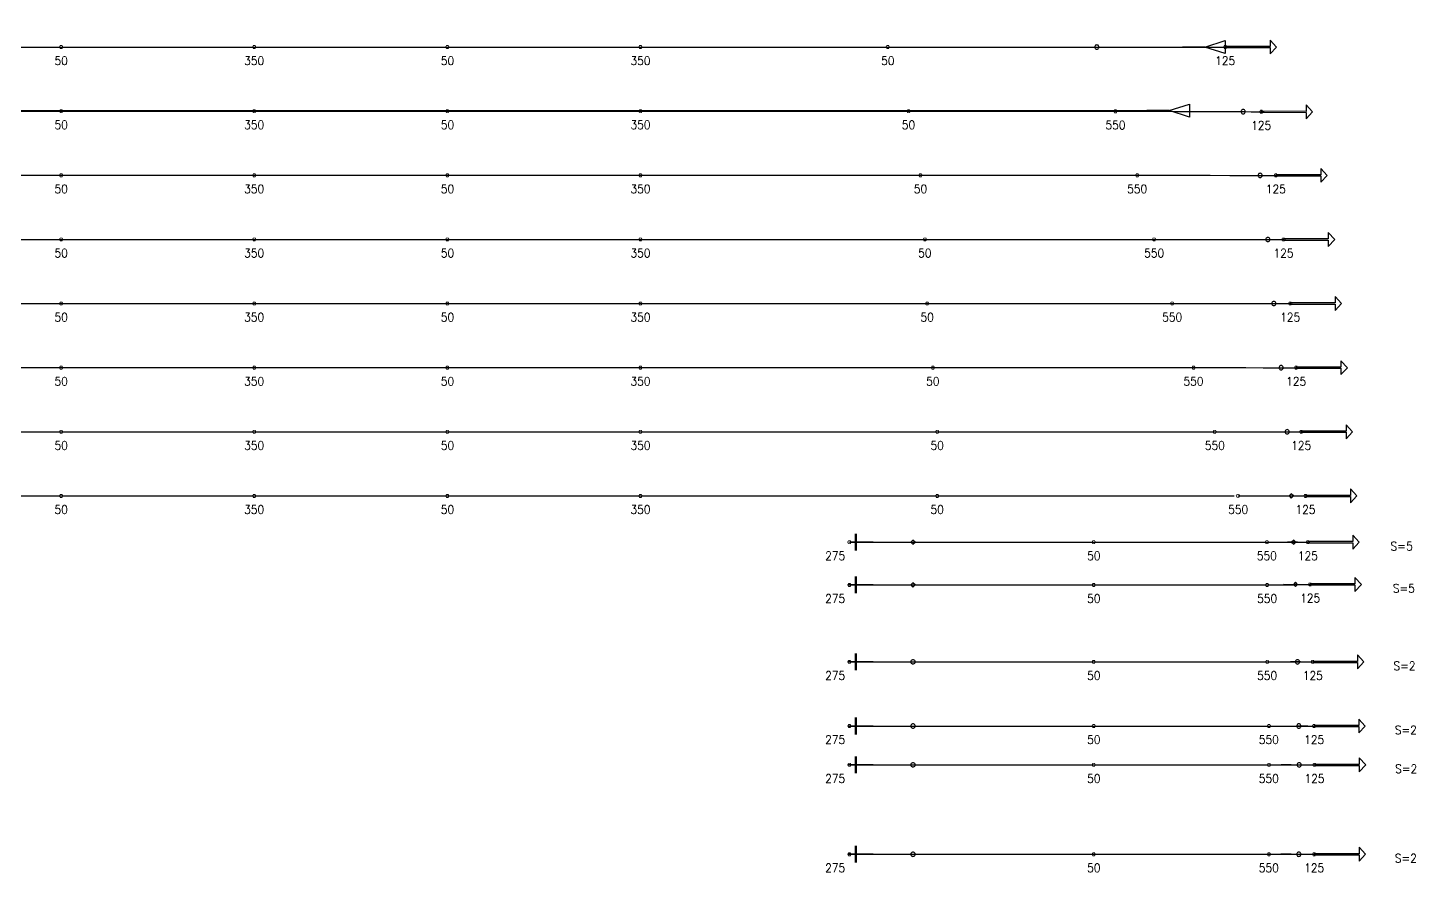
# Model space of a CAD drawing. Header units: millimetres. Extents: x -179076 to 505271, y -18667 to 119516.
# Drawn here: x 316787 to 349272, y 56198 to 75951 of the extents above; entities that cross this region are included whole.
import ezdxf
from ezdxf.enums import TextEntityAlignment as Align

# ---------------------------------------------------------------- set-up
doc = ezdxf.new("R2010")
doc.units = ezdxf.units.MM
doc.layers.get('0').update_dxf_attribs({"lineweight": 20})
doc.layers.add('ARES_TAG', color=3, linetype='Continuous')
doc.layers.add('NDC_S_TENDON', color=10, linetype='Continuous')
doc.layers.add('Current_plane_Tendon', color=7, linetype='Continuous', true_color=0xab0000)
doc.layers.add('NDC_LCAP', color=87, linetype='Continuous', plot=False)
doc.layers.add('NDC_S_SYMBOL', color=1, linetype='Continuous', lineweight=15)
doc.styles.add('ARES_BIGTEXT', font='VHARIALN.TTF')
doc.styles.add('ARES_ROMANS_0.36', font='romans.shx', dxfattribs={"width": 0.36, "bigfont": 'vns.shx'})
doc.styles.get("Standard").update_dxf_attribs({"font": 'arial.ttf'})

# ---------------------------------------------------------------- blocks, each defined once
blk = doc.blocks.new('1111234')
at = {"layer": 'Current_plane_Tendon', "color": 14, "linetype": 'Continuous', "true_color": 0xab0000}
for points, elevation in [([(442304, 334304, 20, 20, 0), (442284, 334338, 20, 20, 0), (442244, 334338, 20, 20, 0), (442224, 334304, 20, 20, 0), (442244, 334269, 20, 20, 0), (442284, 334269, 20, 20, 0)], -20), ([(446822, 334304, 20, 20, 0), (446802, 334338, 20, 20, 0), (446762, 334338, 20, 20, 0), (446742, 334304, 20, 20, 0), (446762, 334269, 20, 20, 0), (446802, 334269, 20, 20, 0)], 130), ([(451340, 334304, 20, 20, 0), (451320, 334338, 20, 20, 0), (451280, 334338, 20, 20, 0), (451260, 334304, 20, 20, 0), (451280, 334269, 20, 20, 0), (451320, 334269, 20, 20, 0)], -20), ([(455857, 334304, 20, 20, 0), (455837, 334338, 20, 20, 0), (455797, 334338, 20, 20, 0), (455777, 334304, 20, 20, 0), (455797, 334269, 20, 20, 0), (455837, 334269, 20, 20, 0)], 130), ([(461643, 334304, 20, 20, 0), (461623, 334338, 20, 20, 0), (461583, 334338, 20, 20, 0), (461563, 334304, 20, 20, 0), (461583, 334269, 20, 20, 0), (461623, 334269, 20, 20, 0)], -20), ([(469540, 334304, 20, 20, 0), (469520, 334339, 20, 20, 0), (469480, 334339, 20, 20, 0), (469460, 334304, 20, 20, 0), (469480, 334269, 20, 20, 0), (469520, 334269, 20, 20, 0)], 64), ([(442304, 332804, 20, 20, 0), (442284, 332838, 20, 20, 0), (442244, 332838, 20, 20, 0), (442224, 332804, 20, 20, 0), (442244, 332769, 20, 20, 0), (442284, 332769, 20, 20, 0)], -20), ([(446822, 332804, 20, 20, 0), (446802, 332838, 20, 20, 0), (446762, 332838, 20, 20, 0), (446742, 332804, 20, 20, 0), (446762, 332769, 20, 20, 0), (446802, 332769, 20, 20, 0)], 130), ([(451340, 332804, 20, 20, 0), (451320, 332838, 20, 20, 0), (451280, 332838, 20, 20, 0), (451260, 332804, 20, 20, 0), (451280, 332769, 20, 20, 0), (451320, 332769, 20, 20, 0)], -20), ([(455857, 332804, 20, 20, 0), (455837, 332838, 20, 20, 0), (455797, 332838, 20, 20, 0), (455777, 332804, 20, 20, 0), (455797, 332769, 20, 20, 0), (455837, 332769, 20, 20, 0)], 130), ([(462131, 332802, 20, 20, 0), (462111, 332836, 20, 20, 0), (462071, 332836, 20, 20, 0), (462051, 332802, 20, 20, 0), (462071, 332767, 20, 20, 0), (462111, 332767, 20, 20, 0)], -20), ([(466970, 332799, 20, 20, 0), (466950, 332834, 20, 20, 0), (466910, 332834, 20, 20, 0), (466890, 332799, 20, 20, 0), (466910, 332765, 20, 20, 0), (466950, 332765, 20, 20, 0)], 130), ([(470384, 332790, 20, 20, 0), (470364, 332825, 20, 20, 0), (470324, 332825, 20, 20, 0), (470304, 332790, 20, 20, 0), (470324, 332756, 20, 20, 0), (470364, 332756, 20, 20, 0)], 61), ([(442304, 331304, 20, 20, 0), (442284, 331338, 20, 20, 0), (442244, 331338, 20, 20, 0), (442224, 331304, 20, 20, 0), (442244, 331269, 20, 20, 0), (442284, 331269, 20, 20, 0)], -20), ([(446822, 331304, 20, 20, 0), (446802, 331338, 20, 20, 0), (446762, 331338, 20, 20, 0), (446742, 331304, 20, 20, 0), (446762, 331269, 20, 20, 0), (446802, 331269, 20, 20, 0)], 130), ([(451340, 331304, 20, 20, 0), (451320, 331338, 20, 20, 0), (451280, 331338, 20, 20, 0), (451260, 331304, 20, 20, 0), (451280, 331269, 20, 20, 0), (451320, 331269, 20, 20, 0)], -20), ([(455857, 331304, 20, 20, 0), (455837, 331338, 20, 20, 0), (455797, 331338, 20, 20, 0), (455777, 331304, 20, 20, 0), (455797, 331269, 20, 20, 0), (455837, 331269, 20, 20, 0)], 130), ([(462409, 331304, 20, 20, 0), (462389, 331338, 20, 20, 0), (462349, 331338, 20, 20, 0), (462329, 331304, 20, 20, 0), (462349, 331269, 20, 20, 0), (462389, 331269, 20, 20, 0)], -20), ([(467480, 331304, 20, 20, 0), (467460, 331338, 20, 20, 0), (467420, 331338, 20, 20, 0), (467400, 331304, 20, 20, 0), (467420, 331269, 20, 20, 0), (467460, 331269, 20, 20, 0)], 134), ([(470723, 331302, 20, 20, 0), (470703, 331336, 20, 20, 0), (470663, 331336, 20, 20, 0), (470643, 331302, 20, 20, 0), (470663, 331267, 20, 20, 0), (470703, 331267, 20, 20, 0)], 59), ([(442304, 329804, 20, 20, 0), (442284, 329838, 20, 20, 0), (442244, 329838, 20, 20, 0), (442224, 329804, 20, 20, 0), (442244, 329769, 20, 20, 0), (442284, 329769, 20, 20, 0)], -20), ([(446822, 329804, 20, 20, 0), (446802, 329838, 20, 20, 0), (446762, 329838, 20, 20, 0), (446742, 329804, 20, 20, 0), (446762, 329769, 20, 20, 0), (446802, 329769, 20, 20, 0)], 130), ([(451340, 329804, 20, 20, 0), (451320, 329838, 20, 20, 0), (451280, 329838, 20, 20, 0), (451260, 329804, 20, 20, 0), (451280, 329769, 20, 20, 0), (451320, 329769, 20, 20, 0)], -20), ([(455857, 329804, 20, 20, 0), (455837, 329838, 20, 20, 0), (455797, 329838, 20, 20, 0), (455777, 329804, 20, 20, 0), (455797, 329769, 20, 20, 0), (455837, 329769, 20, 20, 0)], 130), ([(462514, 329804, 20, 20, 0), (462494, 329838, 20, 20, 0), (462454, 329838, 20, 20, 0), (462434, 329804, 20, 20, 0), (462454, 329769, 20, 20, 0), (462494, 329769, 20, 20, 0)], -20), ([(467874, 329804, 20, 20, 0), (467854, 329838, 20, 20, 0), (467814, 329838, 20, 20, 0), (467794, 329804, 20, 20, 0), (467814, 329769, 20, 20, 0), (467854, 329769, 20, 20, 0)], 133), ([(470901, 329802, 20, 20, 0), (470881, 329837, 20, 20, 0), (470841, 329837, 20, 20, 0), (470821, 329802, 20, 20, 0), (470841, 329767, 20, 20, 0), (470881, 329767, 20, 20, 0)], 58), ([(442304, 328304, 20, 20, 0), (442284, 328338, 20, 20, 0), (442244, 328338, 20, 20, 0), (442224, 328304, 20, 20, 0), (442244, 328269, 20, 20, 0), (442284, 328269, 20, 20, 0)], -20), ([(446822, 328304, 20, 20, 0), (446802, 328338, 20, 20, 0), (446762, 328338, 20, 20, 0), (446742, 328304, 20, 20, 0), (446762, 328269, 20, 20, 0), (446802, 328269, 20, 20, 0)], 130), ([(451340, 328304, 20, 20, 0), (451320, 328338, 20, 20, 0), (451280, 328338, 20, 20, 0), (451260, 328304, 20, 20, 0), (451280, 328269, 20, 20, 0), (451320, 328269, 20, 20, 0)], -20), ([(455857, 328304, 20, 20, 0), (455837, 328338, 20, 20, 0), (455797, 328338, 20, 20, 0), (455777, 328304, 20, 20, 0), (455797, 328269, 20, 20, 0), (455837, 328269, 20, 20, 0)], 130), ([(462565, 328304, 20, 20, 0), (462545, 328338, 20, 20, 0), (462505, 328338, 20, 20, 0), (462485, 328304, 20, 20, 0), (462505, 328269, 20, 20, 0), (462545, 328269, 20, 20, 0)], -20), ([(468297, 328305, 20, 20, 0), (468277, 328339, 20, 20, 0), (468237, 328339, 20, 20, 0), (468217, 328305, 20, 20, 0), (468237, 328270, 20, 20, 0), (468277, 328270, 20, 20, 0)], 255), ([(471059, 328305, 20, 20, 0), (471039, 328340, 20, 20, 0), (470999, 328340, 20, 20, 0), (470979, 328305, 20, 20, 0), (470999, 328271, 20, 20, 0), (471039, 328271, 20, 20, 0)], 180), ([(442304, 326804, 20, 20, 0), (442284, 326838, 20, 20, 0), (442244, 326838, 20, 20, 0), (442224, 326804, 20, 20, 0), (442244, 326769, 20, 20, 0), (442284, 326769, 20, 20, 0)], -20), ([(446822, 326804, 20, 20, 0), (446802, 326838, 20, 20, 0), (446762, 326838, 20, 20, 0), (446742, 326804, 20, 20, 0), (446762, 326769, 20, 20, 0), (446802, 326769, 20, 20, 0)], 130), ([(451340, 326804, 20, 20, 0), (451320, 326838, 20, 20, 0), (451280, 326838, 20, 20, 0), (451260, 326804, 20, 20, 0), (451280, 326769, 20, 20, 0), (451320, 326769, 20, 20, 0)], -20), ([(455857, 326804, 20, 20, 0), (455837, 326838, 20, 20, 0), (455797, 326838, 20, 20, 0), (455777, 326804, 20, 20, 0), (455797, 326769, 20, 20, 0), (455837, 326769, 20, 20, 0)], 130), ([(462700, 326804, 20, 20, 0), (462680, 326838, 20, 20, 0), (462640, 326838, 20, 20, 0), (462620, 326804, 20, 20, 0), (462640, 326769, 20, 20, 0), (462680, 326769, 20, 20, 0)], -20), ([(468799, 326804, 20, 20, 0), (468779, 326838, 20, 20, 0), (468739, 326838, 20, 20, 0), (468719, 326804, 20, 20, 0), (468739, 326769, 20, 20, 0), (468779, 326769, 20, 20, 0)], 133), ([(471198, 326803, 20, 20, 0), (471178, 326838, 20, 20, 0), (471138, 326838, 20, 20, 0), (471118, 326803, 20, 20, 0), (471138, 326768, 20, 20, 0), (471178, 326768, 20, 20, 0)], 58), ([(442304, 325304, 20, 20, 0), (442284, 325338, 20, 20, 0), (442244, 325338, 20, 20, 0), (442224, 325304, 20, 20, 0), (442244, 325269, 20, 20, 0), (442284, 325269, 20, 20, 0)], -20), ([(446822, 325304, 20, 20, 0), (446802, 325338, 20, 20, 0), (446762, 325338, 20, 20, 0), (446742, 325304, 20, 20, 0), (446762, 325269, 20, 20, 0), (446802, 325269, 20, 20, 0)], 130), ([(451340, 325304, 20, 20, 0), (451320, 325338, 20, 20, 0), (451280, 325338, 20, 20, 0), (451260, 325304, 20, 20, 0), (451280, 325269, 20, 20, 0), (451320, 325269, 20, 20, 0)], -20), ([(455857, 325304, 20, 20, 0), (455837, 325338, 20, 20, 0), (455797, 325338, 20, 20, 0), (455777, 325304, 20, 20, 0), (455797, 325269, 20, 20, 0), (455837, 325269, 20, 20, 0)], 130), ([(462802, 325304, 20, 20, 0), (462782, 325338, 20, 20, 0), (462742, 325338, 20, 20, 0), (462722, 325304, 20, 20, 0), (462742, 325269, 20, 20, 0), (462782, 325269, 20, 20, 0)], -20), ([(469293, 325304, 20, 20, 0), (469273, 325338, 20, 20, 0), (469233, 325338, 20, 20, 0), (469213, 325304, 20, 20, 0), (469233, 325269, 20, 20, 0), (469273, 325269, 20, 20, 0)], 132), ([(471318, 325304, 20, 20, 0), (471298, 325338, 20, 20, 0), (471258, 325338, 20, 20, 0), (471238, 325304, 20, 20, 0), (471258, 325269, 20, 20, 0), (471298, 325269, 20, 20, 0)], 57), ([(442304, 323804, 20, 20, 0), (442284, 323838, 20, 20, 0), (442244, 323838, 20, 20, 0), (442224, 323804, 20, 20, 0), (442244, 323769, 20, 20, 0), (442284, 323769, 20, 20, 0)], -170), ([(446822, 323804, 20, 20, 0), (446802, 323838, 20, 20, 0), (446762, 323838, 20, 20, 0), (446742, 323804, 20, 20, 0), (446762, 323769, 20, 20, 0), (446802, 323769, 20, 20, 0)], 130), ([(451340, 323804, 20, 20, 0), (451320, 323838, 20, 20, 0), (451280, 323838, 20, 20, 0), (451260, 323804, 20, 20, 0), (451280, 323769, 20, 20, 0), (451320, 323769, 20, 20, 0)], -170), ([(455857, 323804, 20, 20, 0), (455837, 323838, 20, 20, 0), (455797, 323838, 20, 20, 0), (455777, 323804, 20, 20, 0), (455797, 323769, 20, 20, 0), (455837, 323769, 20, 20, 0)], 130), ([(462802, 323804, 20, 20, 0), (462782, 323838, 20, 20, 0), (462742, 323838, 20, 20, 0), (462722, 323804, 20, 20, 0), (462742, 323769, 20, 20, 0), (462782, 323769, 20, 20, 0)], -20), ([(469839, 323806, 20, 20, 0), (469819, 323840, 20, 20, 0), (469779, 323840, 20, 20, 0), (469759, 323806, 20, 20, 0), (469779, 323771, 20, 20, 0), (469819, 323771, 20, 20, 0)], 255), ([(471418, 323804, 20, 20, 0), (471398, 323839, 20, 20, 0), (471358, 323839, 20, 20, 0), (471338, 323804, 20, 20, 0), (471358, 323769, 20, 20, 0), (471398, 323769, 20, 20, 0)], 180), ([(460747, 322722, 20, 20, 0), (460727, 322756, 20, 20, 0), (460687, 322756, 20, 20, 0), (460667, 322722, 20, 20, 0), (460687, 322687, 20, 20, 0), (460727, 322687, 20, 20, 0)], 55), ([(466462, 322722, 20, 20, 0), (466442, 322756, 20, 20, 0), (466402, 322756, 20, 20, 0), (466382, 322722, 20, 20, 0), (466402, 322687, 20, 20, 0), (466442, 322687, 20, 20, 0)], -170), ([(470515, 322722, 20, 20, 0), (470495, 322756, 20, 20, 0), (470455, 322756, 20, 20, 0), (470435, 322722, 20, 20, 0), (470455, 322687, 20, 20, 0), (470495, 322687, 20, 20, 0)], 135), ([(471472, 322722, 20, 20, 0), (471452, 322756, 20, 20, 0), (471412, 322756, 20, 20, 0), (471392, 322722, 20, 20, 0), (471412, 322687, 20, 20, 0), (471452, 322687, 20, 20, 0)], 60), ([(460747, 321722, 20, 20, 0), (460727, 321756, 20, 20, 0), (460687, 321756, 20, 20, 0), (460667, 321722, 20, 20, 0), (460687, 321687, 20, 20, 0), (460727, 321687, 20, 20, 0)], 55), ([(466462, 321722, 20, 20, 0), (466442, 321756, 20, 20, 0), (466402, 321756, 20, 20, 0), (466382, 321722, 20, 20, 0), (466402, 321687, 20, 20, 0), (466442, 321687, 20, 20, 0)], -20), ([(470519, 321722, 20, 20, 0), (470499, 321756, 20, 20, 0), (470459, 321756, 20, 20, 0), (470439, 321722, 20, 20, 0), (470459, 321687, 20, 20, 0), (470499, 321687, 20, 20, 0)], 135), ([(471524, 321734, 20, 20, 0), (471504, 321768, 20, 20, 0), (471464, 321768, 20, 20, 0), (471444, 321734, 20, 20, 0), (471464, 321699, 20, 20, 0), (471504, 321699, 20, 20, 0)], 60), ([(460747, 319922, 20, 20, 0), (460727, 319956, 20, 20, 0), (460687, 319956, 20, 20, 0), (460667, 319922, 20, 20, 0), (460687, 319887, 20, 20, 0), (460727, 319887, 20, 20, 0)], 55), ([(466462, 319922, 20, 20, 0), (466442, 319956, 20, 20, 0), (466402, 319956, 20, 20, 0), (466382, 319922, 20, 20, 0), (466402, 319887, 20, 20, 0), (466442, 319887, 20, 20, 0)], -20), ([(470523, 319922, 20, 20, 0), (470503, 319957, 20, 20, 0), (470463, 319957, 20, 20, 0), (470443, 319922, 20, 20, 0), (470463, 319887, 20, 20, 0), (470503, 319887, 20, 20, 0)], 130), ([(471586, 319922, 20, 20, 0), (471566, 319957, 20, 20, 0), (471526, 319957, 20, 20, 0), (471506, 319922, 20, 20, 0), (471526, 319887, 20, 20, 0), (471566, 319887, 20, 20, 0)], 55), ([(460747, 318422, 20, 20, 0), (460727, 318456, 20, 20, 0), (460687, 318456, 20, 20, 0), (460667, 318422, 20, 20, 0), (460687, 318387, 20, 20, 0), (460727, 318387, 20, 20, 0)], 55), ([(466462, 318422, 20, 20, 0), (466442, 318456, 20, 20, 0), (466402, 318456, 20, 20, 0), (466382, 318422, 20, 20, 0), (466402, 318387, 20, 20, 0), (466442, 318387, 20, 20, 0)], -20), ([(470563, 318422, 20, 20, 0), (470543, 318456, 20, 20, 0), (470503, 318456, 20, 20, 0), (470483, 318422, 20, 20, 0), (470503, 318387, 20, 20, 0), (470543, 318387, 20, 20, 0)], 130), ([(471617, 318422, 20, 20, 0), (471597, 318456, 20, 20, 0), (471557, 318456, 20, 20, 0), (471537, 318422, 20, 20, 0), (471557, 318387, 20, 20, 0), (471597, 318387, 20, 20, 0)], 55), ([(460747, 317513, 20, 20, 0), (460727, 317548, 20, 20, 0), (460687, 317548, 20, 20, 0), (460667, 317513, 20, 20, 0), (460687, 317479, 20, 20, 0), (460727, 317479, 20, 20, 0)], 55), ([(466462, 317513, 20, 20, 0), (466442, 317548, 20, 20, 0), (466402, 317548, 20, 20, 0), (466382, 317513, 20, 20, 0), (466402, 317479, 20, 20, 0), (466442, 317479, 20, 20, 0)], -20), ([(470563, 317513, 20, 20, 0), (470543, 317548, 20, 20, 0), (470503, 317548, 20, 20, 0), (470483, 317513, 20, 20, 0), (470503, 317479, 20, 20, 0), (470543, 317479, 20, 20, 0)], 130), ([(471626, 317513, 20, 20, 0), (471606, 317548, 20, 20, 0), (471566, 317548, 20, 20, 0), (471546, 317513, 20, 20, 0), (471566, 317479, 20, 20, 0), (471606, 317479, 20, 20, 0)], 55), ([(460747, 315422, 20, 20, 0), (460727, 315456, 20, 20, 0), (460687, 315456, 20, 20, 0), (460667, 315422, 20, 20, 0), (460687, 315387, 20, 20, 0), (460727, 315387, 20, 20, 0)], 55), ([(466462, 315422, 20, 20, 0), (466442, 315456, 20, 20, 0), (466402, 315456, 20, 20, 0), (466382, 315422, 20, 20, 0), (466402, 315387, 20, 20, 0), (466442, 315387, 20, 20, 0)], -20), ([(470563, 315422, 20, 20, 0), (470543, 315456, 20, 20, 0), (470503, 315456, 20, 20, 0), (470483, 315422, 20, 20, 0), (470503, 315387, 20, 20, 0), (470543, 315387, 20, 20, 0)], 130), ([(471620, 315422, 20, 20, 0), (471600, 315456, 20, 20, 0), (471560, 315456, 20, 20, 0), (471540, 315422, 20, 20, 0), (471560, 315387, 20, 20, 0), (471600, 315387, 20, 20, 0)], 55)]:
    blk.add_lwpolyline(points, format="xyseb", close=True, dxfattribs=dict(at, elevation=elevation))
for points, elevation in [([(466544, 334304), (466541, 334319), (466534, 334333), (466523, 334344), (466509, 334351), (466494, 334354), (466478, 334351), (466464, 334344), (466453, 334333), (466446, 334319), (466444, 334304), (466446, 334288), (466453, 334274), (466464, 334263), (466478, 334256), (466494, 334254), (466509, 334256), (466523, 334263), (466534, 334274), (466541, 334288), (466544, 334304)], 189), ([(469500, 334292), (470550, 334292), (470550, 334142), (470700, 334304), (470550, 334466), (470550, 334316), (469500, 334316)], 64), ([(469967, 332792), (469965, 332808), (469958, 332822), (469947, 332833), (469933, 332840), (469917, 332842), (469902, 332840), (469888, 332833), (469877, 332822), (469870, 332808), (469867, 332792), (469870, 332777), (469877, 332763), (469888, 332752), (469902, 332745), (469917, 332742), (469933, 332745), (469947, 332752), (469958, 332763), (469965, 332777), (469967, 332792)], 186), ([(470344, 332778), (471394, 332774), (471394, 332624), (471544, 332785), (471395, 332948), (471394, 332798), (470344, 332802)], 61), ([(470364, 331302), (470362, 331317), (470355, 331331), (470343, 331342), (470330, 331349), (470314, 331352), (470299, 331349), (470285, 331342), (470274, 331331), (470267, 331317), (470264, 331302), (470267, 331286), (470274, 331272), (470285, 331261), (470299, 331254), (470314, 331252), (470330, 331254), (470343, 331261), (470355, 331272), (470362, 331286), (470364, 331302)], 184), ([(470683, 331290), (471733, 331290), (471733, 331140), (471883, 331302), (471733, 331464), (471733, 331314), (470683, 331314)], 59), ([(470548, 329802), (470546, 329817), (470539, 329831), (470528, 329842), (470514, 329850), (470498, 329852), (470483, 329850), (470469, 329842), (470458, 329831), (470451, 329817), (470448, 329802), (470451, 329787), (470458, 329773), (470469, 329762), (470483, 329754), (470498, 329752), (470514, 329754), (470528, 329762), (470539, 329773), (470546, 329787), (470548, 329802)], 183), ([(470861, 329790), (471911, 329790), (471911, 329640), (472061, 329802), (471911, 329964), (471911, 329814), (470861, 329814)], 58), ([(471019, 328293), (472069, 328293), (472069, 328143), (472219, 328305), (472069, 328467), (472069, 328317), (471019, 328317)], 180), ([(470685, 328305), (470683, 328321), (470676, 328335), (470665, 328346), (470651, 328353), (470635, 328355), (470620, 328353), (470606, 328346), (470595, 328335), (470588, 328321), (470585, 328305), (470588, 328290), (470595, 328276), (470606, 328265), (470620, 328258), (470635, 328255), (470651, 328258), (470665, 328265), (470676, 328276), (470683, 328290), (470685, 328305)], 305), ([(470856, 326803), (470854, 326818), (470847, 326832), (470835, 326843), (470822, 326851), (470806, 326853), (470791, 326851), (470777, 326843), (470766, 326832), (470759, 326818), (470756, 326803), (470759, 326788), (470766, 326774), (470777, 326763), (470791, 326755), (470806, 326753), (470822, 326755), (470835, 326763), (470847, 326774), (470854, 326788), (470856, 326803)], 183), ([(471158, 326791), (472208, 326791), (472208, 326641), (472358, 326803), (472208, 326965), (472208, 326815), (471158, 326815)], 58), ([(470996, 325304), (470994, 325319), (470987, 325333), (470976, 325344), (470962, 325351), (470946, 325354), (470931, 325351), (470917, 325344), (470906, 325333), (470899, 325319), (470896, 325304), (470899, 325288), (470906, 325274), (470917, 325263), (470931, 325256), (470946, 325254), (470962, 325256), (470976, 325263), (470987, 325274), (470994, 325288), (470996, 325304)], 182), ([(471278, 325292), (472328, 325292), (472328, 325142), (472478, 325304), (472328, 325466), (472328, 325316), (471278, 325316)], 57), ([(471378, 323792), (472428, 323792), (472428, 323642), (472578, 323804), (472428, 323966), (472428, 323816), (471378, 323816)], 180), ([(471096, 323804), (471046, 323854), (470996, 323804), (471046, 323754), (471096, 323804)], 305), ([(462244, 322722), (462194, 322772), (462144, 322722), (462194, 322672), (462244, 322722)], 180), ([(471153, 322722), (471103, 322772), (471053, 322722), (471103, 322672), (471153, 322722)], 185), ([(471432, 322710), (472482, 322710), (472482, 322560), (472632, 322722), (472482, 322884), (472482, 322734), (471432, 322734)], 60), ([(462244, 321722), (462194, 321772), (462144, 321722), (462194, 321672), (462244, 321722)], 180), ([(471193, 321734), (471143, 321784), (471093, 321734), (471143, 321684), (471193, 321734)], 185), ([(471484, 321722), (472534, 321722), (472534, 321572), (472684, 321734), (472534, 321896), (472534, 321746), (471484, 321746)], 60), ([(471546, 319910), (472596, 319910), (472596, 319760), (472746, 319922), (472596, 320084), (472596, 319934), (471546, 319934)], 55), ([(462244, 319922), (462242, 319937), (462235, 319951), (462223, 319962), (462210, 319969), (462194, 319972), (462179, 319969), (462165, 319962), (462154, 319951), (462147, 319937), (462144, 319922), (462147, 319906), (462154, 319892), (462165, 319881), (462179, 319874), (462194, 319872), (462210, 319874), (462223, 319881), (462235, 319892), (462242, 319906), (462244, 319922)], 180), ([(471239, 319922), (471237, 319937), (471229, 319951), (471218, 319962), (471204, 319969), (471189, 319972), (471174, 319969), (471160, 319962), (471149, 319951), (471141, 319937), (471139, 319922), (471141, 319906), (471149, 319893), (471160, 319881), (471174, 319874), (471189, 319872), (471204, 319874), (471218, 319881), (471229, 319893), (471237, 319906), (471239, 319922)], 180), ([(462244, 318422), (462242, 318437), (462235, 318451), (462223, 318462), (462210, 318469), (462194, 318472), (462179, 318469), (462165, 318462), (462154, 318451), (462147, 318437), (462144, 318422), (462147, 318406), (462154, 318392), (462165, 318381), (462179, 318374), (462194, 318372), (462210, 318374), (462223, 318381), (462235, 318392), (462242, 318406), (462244, 318422)], 180), ([(471269, 318422), (471267, 318437), (471260, 318451), (471249, 318462), (471235, 318469), (471219, 318472), (471204, 318469), (471190, 318462), (471179, 318451), (471172, 318437), (471169, 318422), (471172, 318406), (471179, 318392), (471190, 318381), (471204, 318374), (471219, 318372), (471235, 318374), (471249, 318381), (471260, 318392), (471267, 318406), (471269, 318422)], 180), ([(471577, 318410), (472627, 318410), (472627, 318260), (472777, 318422), (472627, 318584), (472627, 318434), (471577, 318434)], 55), ([(462244, 317513), (462242, 317529), (462235, 317543), (462223, 317554), (462210, 317561), (462194, 317563), (462179, 317561), (462165, 317554), (462154, 317543), (462147, 317529), (462144, 317513), (462147, 317498), (462154, 317484), (462165, 317473), (462179, 317466), (462194, 317463), (462210, 317466), (462223, 317473), (462235, 317484), (462242, 317498), (462244, 317513)], 180), ([(471279, 317513), (471276, 317529), (471269, 317543), (471258, 317554), (471244, 317561), (471229, 317563), (471213, 317561), (471199, 317554), (471188, 317543), (471181, 317529), (471179, 317513), (471181, 317498), (471188, 317484), (471199, 317473), (471213, 317466), (471229, 317463), (471244, 317466), (471258, 317473), (471269, 317484), (471276, 317498), (471279, 317513)], 180), ([(471586, 317501), (472636, 317501), (472636, 317351), (472786, 317513), (472636, 317675), (472636, 317525), (471586, 317525)], 55), ([(462244, 315422), (462242, 315437), (462235, 315451), (462223, 315462), (462210, 315469), (462194, 315472), (462179, 315469), (462165, 315462), (462154, 315451), (462147, 315437), (462144, 315422), (462147, 315406), (462154, 315392), (462165, 315381), (462179, 315374), (462194, 315372), (462210, 315374), (462223, 315381), (462235, 315392), (462242, 315406), (462244, 315422)], 180), ([(471273, 315422), (471270, 315437), (471263, 315451), (471252, 315462), (471238, 315469), (471223, 315472), (471207, 315469), (471193, 315462), (471182, 315451), (471175, 315437), (471173, 315422), (471175, 315406), (471182, 315392), (471193, 315381), (471207, 315374), (471223, 315372), (471238, 315374), (471252, 315381), (471263, 315392), (471270, 315406), (471273, 315422)], 180), ([(471580, 315410), (472630, 315410), (472630, 315260), (472780, 315422), (472630, 315584), (472630, 315434), (471580, 315434)], 55)]:
    blk.add_lwpolyline(points, close=True, dxfattribs=dict(at, elevation=elevation))
at = {"layer": 'Current_plane_Tendon', "color": 14, "linetype": 'Continuous', "true_color": 0xab0000, "elevation": 180}
for points in [[(460857, 322922, 60, 60, 0), (460857, 322522, 60, 60, 0)], [(460857, 321922, 60, 60, 0), (460857, 321522, 60, 60, 0)], [(460857, 320122, 60, 60, 0), (460857, 319722, 60, 60, 0)], [(460857, 318622, 60, 60, 0), (460857, 318222, 60, 60, 0)], [(460857, 317713, 60, 60, 0), (460857, 317313, 60, 60, 0)], [(460857, 315622, 60, 60, 0), (460857, 315222, 60, 60, 0)]]:
    blk.add_lwpolyline(points, format="xyseb", dxfattribs=at)
at = {"layer": 'Current_plane_Tendon', "color": 14, "linetype": 'Continuous', "true_color": 0xab0000}
for points in [[(437747, 334304, 130), (438312, 334304, 125), (438876, 334304, 111), (439441, 334304, 88), (440006, 334304, 55), (440570, 334304, 22), (441135, 334304, -1), (441700, 334304, -15), (442264, 334304, -20), (442829, 334304, -15), (443394, 334304, -1), (443959, 334304, 22), (444523, 334304, 55), (445088, 334304, 88), (445653, 334304, 111), (446217, 334304, 125), (446782, 334304, 130)], [(446782, 334304, 130), (447347, 334304, 125), (447911, 334304, 111), (448476, 334304, 88), (449041, 334304, 55), (449605, 334304, 22), (450170, 334304, -1), (450735, 334304, -15), (451300, 334304, -20), (451864, 334304, -15), (452429, 334304, -1), (452994, 334304, 22), (453558, 334304, 55), (454123, 334304, 88), (454688, 334304, 111), (455252, 334304, 125), (455817, 334304, 130)], [(455817, 334304, 130), (456540, 334304, 125), (457264, 334304, 111), (457987, 334304, 88), (458710, 334304, 55), (459433, 334304, 22), (460157, 334304, -1), (460880, 334304, -15), (461603, 334304, -20), (462327, 334304, -15), (463050, 334304, -1), (463773, 334304, 22), (464496, 334304, 55), (465220, 334304, 88), (465943, 334304, 111), (466666, 334304, 125), (467389, 334304, 130)], [(467389, 334304, 130), (467561, 334304, 129), (467732, 334304, 128), (467903, 334304, 124), (468075, 334304, 120), (468246, 334304, 115), (468418, 334304, 108), (468937, 334304, 215), (469108, 334304, 206), (469280, 334304, 195), (469451, 334304, 184), (469622, 334304, 171)], [(437747, 332804, 130), (438312, 332804, 125), (438876, 332804, 111), (439441, 332804, 88), (440006, 332804, 55), (440570, 332804, 22), (441135, 332804, -1), (441700, 332804, -15), (442264, 332804, -20), (442829, 332804, -15), (443394, 332804, -1), (443959, 332804, 22), (444523, 332804, 55), (445088, 332804, 88), (445653, 332804, 111), (446217, 332804, 125), (446782, 332804, 130)], [(446782, 332804, 130), (447347, 332804, 125), (447911, 332804, 111), (448476, 332804, 88), (449041, 332804, 55), (449605, 332804, 22), (450170, 332804, -1), (450735, 332804, -15), (451300, 332804, -20), (451864, 332804, -15), (452429, 332804, -1), (452994, 332804, 22), (453558, 332804, 55), (454123, 332804, 88), (454688, 332804, 111), (455252, 332804, 125), (455817, 332804, 130)], [(455817, 332804, 130), (456601, 332803, 125), (457386, 332803, 111), (458170, 332803, 88), (458954, 332803, 55), (459738, 332802, 22), (460523, 332802, -1), (461307, 332802, -15), (462091, 332802, -20), (462875, 332801, -15), (463660, 332801, -1), (464444, 332801, 22), (465228, 332800, 55), (466012, 332800, 88), (466797, 332800, 111), (467581, 332800, 125), (468365, 332799, 130)], [(468365, 332799, 130), (468520, 332799, 129), (468676, 332798, 128), (468831, 332797, 124), (468986, 332797, 120), (469482, 332794, 234), (469637, 332794, 227), (469792, 332793, 219), (469947, 332792, 210), (470103, 332791, 199), (470258, 332791, 187), (470413, 332790, 174)], [(437747, 331304, 130), (438312, 331304, 125), (438876, 331304, 111), (439441, 331304, 88), (440006, 331304, 55), (440570, 331304, 22), (441135, 331304, -1), (441700, 331304, -15), (442264, 331304, -20), (442829, 331304, -15), (443394, 331304, -1), (443959, 331304, 22), (444523, 331304, 55), (445088, 331304, 88), (445653, 331304, 111), (446217, 331304, 125), (446782, 331304, 130)], [(446782, 331304, 130), (447347, 331304, 125), (447911, 331304, 111), (448476, 331304, 88), (449041, 331304, 55), (449605, 331304, 22), (450170, 331304, -1), (450735, 331304, -15), (451300, 331304, -20), (451864, 331304, -15), (452429, 331304, -1), (452994, 331304, 22), (453558, 331304, 55), (454123, 331304, 88), (454688, 331304, 111), (455252, 331304, 125), (455817, 331304, 130)], [(455817, 331304, 130), (456636, 331304, 125), (457455, 331304, 111), (458274, 331304, 88), (459093, 331304, 55), (459912, 331304, 22), (460731, 331304, -1), (461550, 331304, -15), (462369, 331304, -20), (463188, 331304, -15), (464008, 331304, -1), (464827, 331304, 22), (465646, 331304, 55), (466465, 331304, 88), (467284, 331304, 111), (468103, 331304, 125), (468922, 331304, 130)], [(468876, 331304, 134), (469010, 331304, 134), (469144, 331304, 132), (469609, 331302, 249), (469743, 331302, 245), (469877, 331302, 240), (470012, 331302, 233), (470146, 331302, 225), (470280, 331302, 215), (470415, 331302, 205), (470549, 331302, 193), (470683, 331302, 180)], [(437747, 329804, 130), (438312, 329804, 125), (438876, 329804, 111), (439441, 329804, 88), (440006, 329804, 55), (440570, 329804, 22), (441135, 329804, -1), (441700, 329804, -15), (442264, 329804, -20), (442829, 329804, -15), (443394, 329804, -1), (443959, 329804, 22), (444523, 329804, 55), (445088, 329804, 88), (445653, 329804, 111), (446217, 329804, 125), (446782, 329804, 130)], [(446782, 329804, 130), (447347, 329804, 125), (447911, 329804, 111), (448476, 329804, 88), (449041, 329804, 55), (449605, 329804, 22), (450170, 329804, -1), (450735, 329804, -15), (451300, 329804, -20), (451864, 329804, -15), (452429, 329804, -1), (452994, 329804, 22), (453558, 329804, 55), (454123, 329804, 88), (454688, 329804, 111), (455252, 329804, 125), (455817, 329804, 130)], [(455817, 329804, 130), (456649, 329804, 125), (457481, 329804, 111), (458314, 329804, 88), (459146, 329804, 55), (459978, 329804, 22), (460810, 329804, -1), (461642, 329804, -15), (462474, 329804, -20), (463307, 329804, -15), (464139, 329804, -1), (464971, 329804, 22), (465803, 329804, 55), (466635, 329804, 88), (467467, 329804, 111), (468300, 329804, 125), (469132, 329804, 130)], [(469099, 329804, 133), (469231, 329804, 133), (469363, 329804, 131), (469495, 329804, 128), (469627, 329804, 123), (470069, 329802, 240), (470201, 329802, 233), (470333, 329802, 225), (470465, 329802, 215), (470597, 329802, 205), (470729, 329802, 193), (470861, 329802, 180)], [(437747, 328304, 130), (438312, 328304, 125), (438876, 328304, 111), (439441, 328304, 88), (440006, 328304, 55), (440570, 328304, 22), (441135, 328304, -1), (441700, 328304, -15), (442264, 328304, -20), (442829, 328304, -15), (443394, 328304, -1), (443959, 328304, 22), (444523, 328304, 55), (445088, 328304, 88), (445653, 328304, 111), (446217, 328304, 125), (446782, 328304, 130)], [(446782, 328304, 130), (447347, 328304, 125), (447911, 328304, 111), (448476, 328304, 88), (449041, 328304, 55), (449605, 328304, 22), (450170, 328304, -1), (450735, 328304, -15), (451300, 328304, -20), (451864, 328304, -15), (452429, 328304, -1), (452994, 328304, 22), (453558, 328304, 55), (454123, 328304, 88), (454688, 328304, 111), (455252, 328304, 125), (455817, 328304, 130)], [(455817, 328304, 130), (456656, 328304, 125), (457494, 328304, 111), (458332, 328304, 88), (459171, 328304, 55), (460009, 328304, 22), (460848, 328304, -1), (461686, 328304, -15), (462525, 328304, -20), (463363, 328304, -15), (464202, 328304, -1), (465040, 328304, 22), (465879, 328304, 55), (466717, 328304, 88), (467555, 328304, 111), (468394, 328304, 125), (469232, 328304, 130)], [(469191, 328305, 255), (469330, 328305, 254), (469470, 328305, 253), (469610, 328305, 249), (469749, 328305, 245), (469889, 328305, 240), (470321, 328305, 233), (470461, 328305, 225), (470601, 328305, 215), (470740, 328305, 205), (470880, 328305, 193), (471019, 328305, 180)], [(437747, 326804, 130), (438312, 326804, 125), (438876, 326804, 111), (439441, 326804, 88), (440006, 326804, 55), (440570, 326804, 22), (441135, 326804, -1), (441700, 326804, -15), (442264, 326804, -20), (442829, 326804, -15), (443394, 326804, -1), (443959, 326804, 22), (444523, 326804, 55), (445088, 326804, 88), (445653, 326804, 111), (446217, 326804, 125), (446782, 326804, 130)], [(446782, 326804, 130), (447347, 326804, 125), (447911, 326804, 111), (448476, 326804, 88), (449041, 326804, 55), (449605, 326804, 22), (450170, 326804, -1), (450735, 326804, -15), (451300, 326804, -20), (451864, 326804, -15), (452429, 326804, -1), (452994, 326804, 22), (453558, 326804, 55), (454123, 326804, 88), (454688, 326804, 111), (455252, 326804, 125), (455817, 326804, 130)], [(455817, 326804, 130), (456673, 326804, 125), (457528, 326804, 111), (458383, 326804, 88), (459239, 326804, 55), (460094, 326804, 22), (460950, 326804, -1), (461805, 326804, -15), (462660, 326804, -20), (463516, 326804, -15), (464371, 326804, -1), (465227, 326804, 22), (466082, 326804, 55), (466938, 326804, 88), (467793, 326804, 111), (468648, 326804, 125), (469504, 326804, 130)], [(469471, 326804, 133), (469599, 326804, 133), (469727, 326804, 131), (469856, 326804, 128), (469984, 326804, 123), (470390, 326803, 240), (470518, 326803, 233), (470646, 326803, 225), (470774, 326803, 215), (470902, 326803, 205), (471030, 326803, 193), (471158, 326803, 180)], [(437747, 325304, 130), (438312, 325304, 125), (438876, 325304, 111), (439441, 325304, 88), (440006, 325304, 55), (440570, 325304, 22), (441135, 325304, -1), (441700, 325304, -15), (442264, 325304, -20), (442829, 325304, -15), (443394, 325304, -1), (443959, 325304, 22), (444523, 325304, 55), (445088, 325304, 88), (445653, 325304, 111), (446217, 325304, 125), (446782, 325304, 130)], [(446782, 325304, 130), (447347, 325304, 125), (447911, 325304, 111), (448476, 325304, 88), (449041, 325304, 55), (449605, 325304, 22), (450170, 325304, -1), (450735, 325304, -15), (451300, 325304, -20), (451864, 325304, -15), (452429, 325304, -1), (452994, 325304, 22), (453558, 325304, 55), (454123, 325304, 88), (454688, 325304, 111), (455252, 325304, 125), (455817, 325304, 130)], [(455817, 325304, 130), (456685, 325304, 125), (457553, 325304, 111), (458422, 325304, 88), (459290, 325304, 55), (460158, 325304, 22), (461026, 325304, -1), (461894, 325304, -15), (462762, 325304, -20), (463631, 325304, -15), (464499, 325304, -1), (465367, 325304, 22), (466235, 325304, 55), (467103, 325304, 88), (467972, 325304, 111), (468840, 325304, 125), (469708, 325304, 130)], [(469688, 325304, 132), (469809, 325304, 132), (469929, 325304, 130), (470050, 325304, 127), (470170, 325304, 122), (470290, 325304, 117), (470675, 325304, 233), (470796, 325304, 225), (470916, 325304, 215), (471037, 325304, 205), (471157, 325304, 193), (471278, 325304, 180)], [(437747, 323804, 130), (438312, 323804, 121), (438876, 323804, 92), (439441, 323804, 46), (440006, 323804, -20), (440570, 323804, -86), (441135, 323804, -132), (441700, 323804, -161), (442264, 323804, -170), (442829, 323804, -161), (443394, 323804, -132), (443959, 323804, -86), (444523, 323804, -20), (445088, 323804, 46), (445653, 323804, 92), (446217, 323804, 121), (446782, 323804, 130)], [(446782, 323804, 130), (447347, 323804, 121), (447911, 323804, 92), (448476, 323804, 46), (449041, 323804, -20), (449605, 323804, -86), (450170, 323804, -132), (450735, 323804, -161), (451300, 323804, -170), (451864, 323804, -161), (452429, 323804, -132), (452994, 323804, -86), (453558, 323804, -20), (454123, 323804, 46), (454688, 323804, 92), (455252, 323804, 121), (455817, 323804, 130)], [(455817, 323804, 130), (456685, 323804, 125), (457553, 323804, 111), (458422, 323804, 88), (459290, 323804, 55), (460158, 323804, 22), (461026, 323804, -1), (461894, 323804, -15), (462762, 323804, -20), (463631, 323804, -15), (464499, 323804, -1), (465367, 323804, 22), (466235, 323804, 55), (467103, 323804, 88), (467972, 323804, 111), (468840, 323804, 125), (469708, 323804, 130)], [(469799, 323806, 255), (469919, 323806, 254), (470040, 323806, 253), (470160, 323806, 249), (470281, 323806, 245), (470401, 323806, 240), (470522, 323806, 233), (470642, 323806, 225), (471016, 323804, 215), (471137, 323804, 205), (471257, 323804, 193), (471378, 323804, 180)], [(460707, 322722, 180), (461262, 322722, 169), (460707, 322722, 180), (461417, 322722, -55), (462305, 322722, -105), (463193, 322722, -141), (464082, 322722, -163), (464970, 322722, -170), (465859, 322722, -160), (466747, 322722, -132), (467635, 322722, -84), (468524, 322722, -16), (469412, 322722, 70), (469967, 322722, 115), (470523, 322722, 130)], [(470475, 322722, 135), (470595, 322722, 135), (470714, 322722, 133), (470834, 322722, 130), (470953, 322722, 125), (471073, 322722, 120), (471193, 322722, 113), (470953, 322722, 140), (471073, 322722, 131), (471193, 322722, 120), (471312, 322722, 109), (471432, 322722, 96)], [(460707, 321722, 180), (461262, 321722, 176), (460667, 321722, 66)], [(460667, 321722, 37), (461417, 321722, 18), (462305, 321722, 2), (463193, 321722, -10), (464082, 321722, -18), (464970, 321722, -20), (465859, 321722, -15), (466747, 321722, -1), (467635, 321722, 23), (468524, 321722, 57), (469412, 321722, 100), (469967, 321722, 122), (470523, 321722, 130)], [(470479, 321722, 135), (470603, 321722, 134), (470727, 321722, 132), (470851, 321722, 129), (470975, 321722, 125), (471099, 321722, 119), (470865, 321734, 146), (470988, 321734, 138), (471112, 321734, 129), (471236, 321734, 119), (471360, 321734, 107), (471484, 321734, 94)], [(460707, 319922, 180), (461262, 319922, 176), (460667, 319922, 66)], [(460667, 319922, 37), (461417, 319922, 18), (462305, 319922, 2), (463193, 319922, -10), (464082, 319922, -18), (464970, 319922, -20), (465859, 319922, -15), (466747, 319922, -1), (467635, 319922, 23), (468524, 319922, 57), (469412, 319922, 100), (469967, 319922, 122), (470523, 319922, 130)], [(470483, 319922, 130), (470612, 319922, 129), (470742, 319922, 128), (470872, 319922, 124), (471002, 319922, 120), (471132, 319922, 115), (471262, 319922, 108), (471027, 319922, 133), (471157, 319922, 124), (471286, 319922, 113), (471416, 319922, 101), (471546, 319922, 88)], [(460707, 318422, 180), (461262, 318422, 176), (460667, 318422, 66)], [(460667, 318422, 37), (461417, 318422, 18), (462305, 318422, 2), (463193, 318422, -10), (464082, 318422, -18), (464970, 318422, -20), (465859, 318422, -15), (466747, 318422, -1), (467635, 318422, 23), (468524, 318422, 57), (469412, 318422, 100), (469967, 318422, 122), (470523, 318422, 130)], [(470523, 318422, 130), (470652, 318422, 129), (470782, 318422, 128), (470912, 318422, 124), (471042, 318422, 120), (471172, 318422, 115), (471302, 318422, 108), (471431, 318422, 100), (471187, 318422, 124), (471317, 318422, 114), (471447, 318422, 102), (471577, 318422, 89)], [(460707, 317513, 180), (461262, 317513, 176), (460667, 317513, 66)], [(460667, 317513, 37), (461417, 317513, 18), (462305, 317513, 2), (463193, 317513, -10), (464082, 317513, -18), (464970, 317513, -20), (465859, 317513, -15), (466747, 317513, -1), (467635, 317513, 23), (468524, 317513, 57), (469412, 317513, 100), (469967, 317513, 122), (470523, 317513, 130)], [(470523, 317513, 130), (470652, 317513, 129), (470782, 317513, 128), (470912, 317513, 124), (471042, 317513, 120), (470807, 317513, 148), (470936, 317513, 141), (471066, 317513, 133), (471196, 317513, 124), (471326, 317513, 113), (471456, 317513, 101), (471586, 317513, 88)], [(460707, 315422, 180), (461262, 315422, 176), (460667, 315422, 66)], [(460667, 315422, 37), (461417, 315422, 18), (462305, 315422, 2), (463193, 315422, -10), (464082, 315422, -18), (464970, 315422, -20), (465859, 315422, -15), (466747, 315422, -1), (467635, 315422, 23), (468524, 315422, 57), (469412, 315422, 100), (469967, 315422, 122), (470523, 315422, 130)], [(470523, 315422, 130), (470652, 315422, 129), (470782, 315422, 128), (470912, 315422, 124), (471042, 315422, 120), (470801, 315422, 148), (470930, 315422, 142), (471060, 315422, 133), (471190, 315422, 124), (471320, 315422, 114), (471450, 315422, 102), (471580, 315422, 89)]]:
    blk.add_polyline3d(points, dxfattribs=at)
at = {"layer": 'Current_plane_Tendon', "color": 14, "linetype": 'Continuous', "true_color": 0xab0000, "char_height": 200, "attachment_point": 5}
for s, insert in [('\\FSTANDARD.shx;50', (442264, 333984, -20)), ('\\FSTANDARD.shx;350', (446782, 333984, 130)), ('\\FSTANDARD.shx;50', (451300, 333984, -20)), ('\\FSTANDARD.shx;350', (455817, 333984, 130)), ('\\FSTANDARD.shx;50', (461603, 333984, -20)), ('\\FSTANDARD.shx;125', (469500, 333984, 180)), ('\\FSTANDARD.shx;50', (442264, 332484, -20)), ('\\FSTANDARD.shx;350', (446782, 332484, 130)), ('\\FSTANDARD.shx;50', (451300, 332484, -20)), ('\\FSTANDARD.shx;50', (442264, 330984, -20)), ('\\FSTANDARD.shx;350', (446782, 330984, 130)), ('\\FSTANDARD.shx;50', (451300, 330984, -20)), ('\\FSTANDARD.shx;350', (455817, 330984, 130)), ('\\FSTANDARD.shx;50', (462369, 330984, -20)), ('\\FSTANDARD.shx;550', (467440, 330984, 134)), ('\\FSTANDARD.shx;125', (470683, 330982, 180)), ('\\FSTANDARD.shx;50', (442264, 329484, -20)), ('\\FSTANDARD.shx;350', (446782, 329484, 130)), ('\\FSTANDARD.shx;50', (451300, 329484, -20)), ('\\FSTANDARD.shx;350', (455817, 329484, 130)), ('\\FSTANDARD.shx;50', (462474, 329484, -20)), ('\\FSTANDARD.shx;550', (467834, 329484, 133)), ('\\FSTANDARD.shx;125', (470861, 329482, 180)), ('\\FSTANDARD.shx;50', (442264, 327984, -20)), ('\\FSTANDARD.shx;350', (446782, 327984, 130)), ('\\FSTANDARD.shx;50', (451300, 327984, -20)), ('\\FSTANDARD.shx;350', (455817, 327984, 130)), ('\\FSTANDARD.shx;50', (462525, 327984, -20)), ('\\FSTANDARD.shx;550', (468257, 327985, 255)), ('\\FSTANDARD.shx;125', (471019, 327985, 180)), ('\\FSTANDARD.shx;50', (442264, 326484, -20)), ('\\FSTANDARD.shx;350', (446782, 326484, 130)), ('\\FSTANDARD.shx;50', (451300, 326484, -20)), ('\\FSTANDARD.shx;350', (455817, 326484, 130)), ('\\FSTANDARD.shx;50', (462660, 326484, -20)), ('\\FSTANDARD.shx;550', (468759, 326484, 133)), ('\\FSTANDARD.shx;125', (471158, 326483, 180)), ('\\FSTANDARD.shx;50', (442264, 324984, -20)), ('\\FSTANDARD.shx;350', (446782, 324984, 130)), ('\\FSTANDARD.shx;50', (451300, 324984, -20)), ('\\FSTANDARD.shx;350', (455817, 324984, 130)), ('\\FSTANDARD.shx;50', (462762, 324984, -20)), ('\\FSTANDARD.shx;550', (469253, 324984, 132)), ('\\FSTANDARD.shx;125', (471278, 324984, 180)), ('\\FSTANDARD.shx;50', (442264, 323484, -170)), ('\\FSTANDARD.shx;350', (446782, 323484, 130)), ('\\FSTANDARD.shx;50', (451300, 323484, -170)), ('\\FSTANDARD.shx;350', (455817, 323484, 130)), ('\\FSTANDARD.shx;50', (462762, 323484, -20)), ('\\FSTANDARD.shx;550', (469799, 323486, 255)), ('\\FSTANDARD.shx;125', (471378, 323484, 180)), ('\\FSTANDARD.shx;\xa0S=5', (473579, 322629, 215)), ('\\FSTANDARD.shx;275', (460374, 322402, 180)), ('\\FSTANDARD.shx;50', (466422, 322402, -170)), ('\\FSTANDARD.shx;550', (470475, 322402, 135)), ('\\FSTANDARD.shx;125', (471432, 322402, 96)), ('\\FSTANDARD.shx;\xa0S=5', (473628, 321641, 214)), ('\\FSTANDARD.shx;275', (460374, 321402, 180)), ('\\FSTANDARD.shx;50', (466422, 321402, -20)), ('\\FSTANDARD.shx;550', (470479, 321402, 135)), ('\\FSTANDARD.shx;125', (471484, 321414, 94)), ('\\FSTANDARD.shx;275', (460374, 319602, 180)), ('\\FSTANDARD.shx;50', (466422, 319602, -20)), ('\\FSTANDARD.shx;550', (470483, 319602, 130)), ('\\FSTANDARD.shx;125', (471546, 319602, 88)), ('\\FSTANDARD.shx;\xa0S=2', (473646, 319829, 213)), ('\\FSTANDARD.shx;\xa0S=2', (473677, 318329, 214)), ('\\FSTANDARD.shx;275', (460374, 318102, 180)), ('\\FSTANDARD.shx;50', (466422, 318102, -20)), ('\\FSTANDARD.shx;550', (470523, 318102, 130)), ('\\FSTANDARD.shx;125', (471577, 318102, 89)), ('\\FSTANDARD.shx;\xa0S=2', (473686, 317421, 213)), ('\\FSTANDARD.shx;275', (460374, 317193, 180)), ('\\FSTANDARD.shx;50', (466422, 317193, -20)), ('\\FSTANDARD.shx;550', (470523, 317193, 130)), ('\\FSTANDARD.shx;125', (471586, 317193, 88)), ('\\FSTANDARD.shx;275', (460374, 315102, 180)), ('\\FSTANDARD.shx;50', (466422, 315102, -20)), ('\\FSTANDARD.shx;550', (470523, 315102, 130)), ('\\FSTANDARD.shx;125', (471580, 315102, 89)), ('\\FSTANDARD.shx;\xa0S=2', (473680, 315329, 214))]:
    blk.add_mtext(s, dxfattribs=dict(at, insert=insert))
for s, insert, rotation in [('\\FSTANDARD.shx;350', (455817, 332484, 130), 359.9801), ('\\FSTANDARD.shx;50', (462091, 332482, -20), 359.9801), ('\\FSTANDARD.shx;550', (466929, 332479, 130), 359.7438), ('\\FSTANDARD.shx;125', (470343, 332470, 180), 359.7438)]:
    blk.add_mtext(s, dxfattribs=dict(at, insert=insert, rotation=rotation))
blk = doc.blocks.new('*U479')
at = {"layer": 'NDC_S_SYMBOL', "color": 3}
blk.add_line((-5526, 0), (-4015, 0), dxfattribs=at)
blk.add_circle((-5976, 0), 450, dxfattribs=at)
at = {"layer": 'NDC_S_TENDON'}
for p, q in [((-1000, 0), (-500, 0)), ((-500, 0), (5123, 0)), ((5123, 0), (51583, 0))]:
    blk.add_line(p, q, dxfattribs=at)
for points in [[(-1520, 0), (-2000, 150), (-2000, -150), (-1520, 0), (-1000, 0)], [(52103, 0), (52583, 150), (52583, -150), (52103, 0), (51583, 0)]]:
    blk.add_lwpolyline(points, dxfattribs=at)
at = {"layer": 'ARES_TAG', "style": 'ARES_ROMANS_0.36', "width": 0.36}
blk.add_attdef('S3', text='', height=375, dxfattribs=at).set_placement((-5976, 0), align=Align.MIDDLE_CENTER)
at = {"layer": 'NDC_LCAP', "style": 'ARES_BIGTEXT'}
blk.add_attdef('L', text='', height=350, dxfattribs=at).set_placement((-6707, 0), align=Align.MIDDLE_RIGHT)
blk = doc.blocks.new('*U480')
at = {"layer": 'NDC_S_SYMBOL', "color": 3}
blk.add_line((-4680, 0), (-3180, 0), dxfattribs=at)
blk.add_circle((-5130, 0), 450, dxfattribs=at)
at = {"layer": 'NDC_S_TENDON'}
for p, q in [((-1000, 0), (-500, 0)), ((-500, 0), (5123, 0)), ((5123, 0), (51583, 0))]:
    blk.add_line(p, q, dxfattribs=at)
for points in [[(-1520, 0), (-2000, 150), (-2000, -150), (-1520, 0), (-1000, 0)], [(52103, 0), (52583, 150), (52583, -150), (52103, 0), (51583, 0)]]:
    blk.add_lwpolyline(points, dxfattribs=at)
at = {"layer": 'ARES_TAG', "style": 'ARES_ROMANS_0.36', "width": 0.36}
blk.add_attdef('S3', text='', height=375, dxfattribs=at).set_placement((-5130, 0), align=Align.MIDDLE_CENTER)
at = {"layer": 'NDC_LCAP', "style": 'ARES_BIGTEXT'}
blk.add_attdef('L', text='', height=350, dxfattribs=at).set_placement((-5861, 0), align=Align.MIDDLE_RIGHT)

msp = doc.modelspace()

# ---------------------------------------------------------------- block references
for name, p, values in [('*U479', (292219.7, 75500.6, -115.6), {'L': '54583', 'S3': 'S2-01'}), ('*U480', (291384.7, 74013.6, -233.8), {'L': '54583', 'S3': 'S2-02'})]:
    msp.add_blockref(name, p).add_auto_attribs(values)
at = {"layer": 'Current_plane_Tendon', "linetype": 'Continuous'}
msp.add_blockref('1111234', (-124696.4, -258803.5, -180), dxfattribs=at)

doc.saveas('drawing.dxf')
